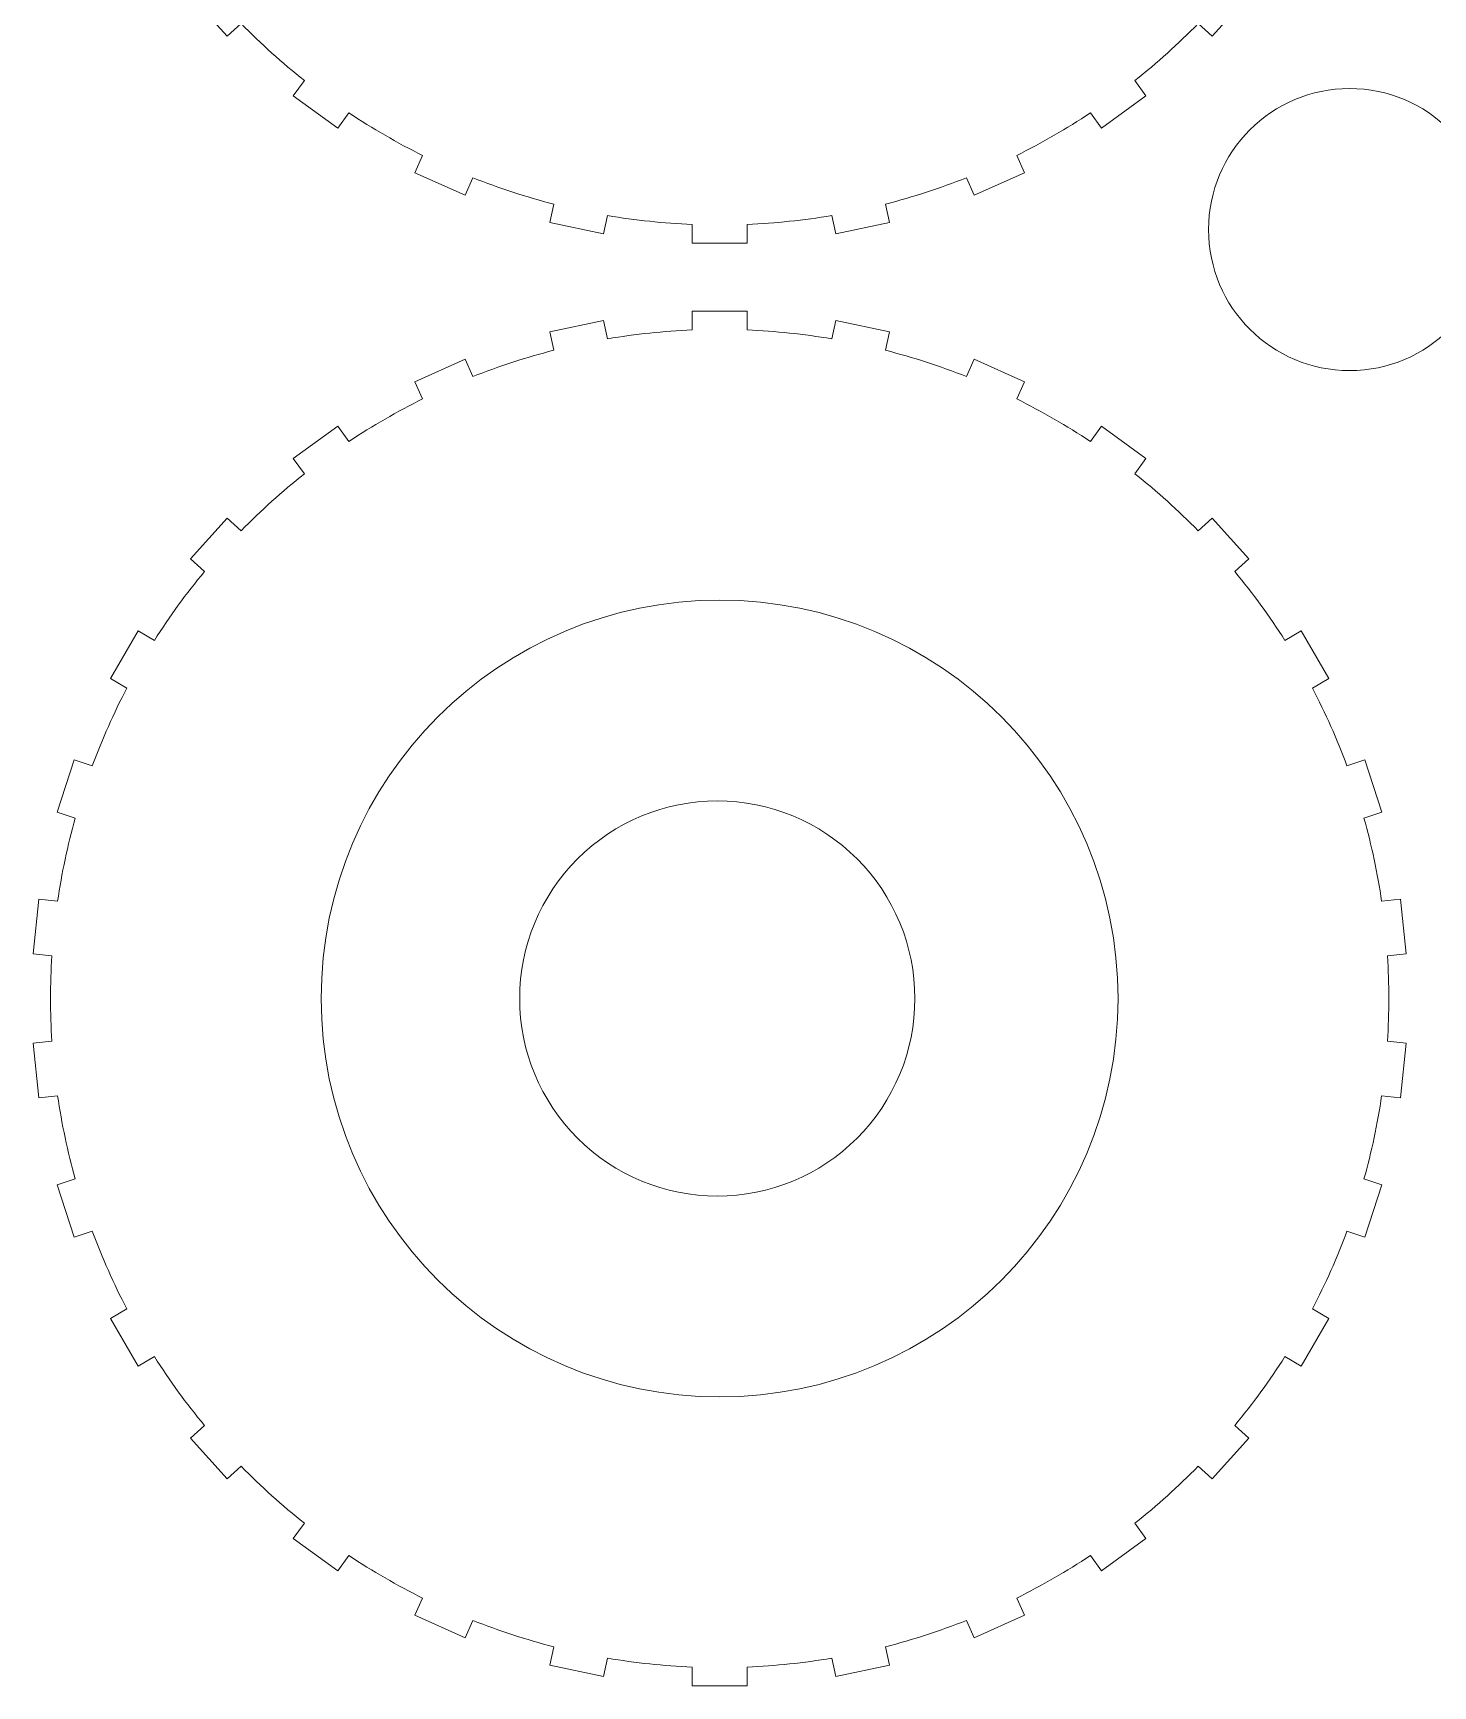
# Model space of a CAD drawing. Header units: centimetres. Extents: x -259 to 261, y 17 to 228.
# Drawn here: x -104.71 to -97.03, y 176.94 to 186.01 of the extents above; entities that cross this region are included whole.
import ezdxf

# ---------------------------------------------------------------- set-up
doc = ezdxf.new("R2010")
doc.units = ezdxf.units.CM
doc.header["$MEASUREMENT"] = 0
doc.layers.add('layer 1', color=7, linetype='Continuous')

msp = doc.modelspace()

# ---------------------------------------------------------------- linework, layer by layer
at = {"layer": 'layer 1', "color": 250, "lineweight": 9}
for points, knots in [([(-98.84669, 191.77554), (-98.84669, 191.77554), (-98.60247, 191.59811), (-98.60247, 191.59811), (-98.60247, 191.59811), (-98.60247, 191.59811), (-98.66344, 191.5142), (-98.66344, 191.5142), (-98.66344, 191.5142), (-98.54126, 191.41752), (-98.42535, 191.31317), (-98.31644, 191.20175), (-98.31644, 191.20175), (-98.31644, 191.20175), (-98.23936, 191.27116), (-98.23936, 191.27116), (-98.23936, 191.27116), (-98.23936, 191.27116), (-98.03737, 191.04683), (-98.03737, 191.04683), (-98.03737, 191.04683), (-98.03737, 191.04683), (-98.11445, 190.97743), (-98.11445, 190.97743), (-98.11445, 190.97743), (-98.01505, 190.85746), (-97.92337, 190.73129), (-97.84, 190.59967), (-97.84, 190.59967), (-97.84, 190.59967), (-97.75017, 190.65153), (-97.75017, 190.65153), (-97.75017, 190.65153), (-97.75017, 190.65153), (-97.59924, 190.39011), (-97.59924, 190.39011), (-97.59924, 190.39011), (-97.59924, 190.39011), (-97.68907, 190.33825), (-97.68907, 190.33825), (-97.68907, 190.33825), (-97.61677, 190.20025), (-97.55334, 190.05776), (-97.49915, 189.91168), (-97.49915, 189.91168), (-97.49915, 189.91168), (-97.4005, 189.94374), (-97.4005, 189.94374), (-97.4005, 189.94374), (-97.4005, 189.94374), (-97.30723, 189.65666), (-97.30723, 189.65666), (-97.30723, 189.65666), (-97.30723, 189.65666), (-97.40587, 189.62461), (-97.40587, 189.62461), (-97.40587, 189.62461), (-97.36386, 189.47457), (-97.33143, 189.32202), (-97.30879, 189.16787), (-97.30879, 189.16787), (-97.30879, 189.16787), (-97.20563, 189.17872), (-97.20563, 189.17872), (-97.20563, 189.17872), (-97.20563, 189.17872), (-97.17408, 188.87851), (-97.17408, 188.87851), (-97.17408, 188.87851), (-97.17408, 188.87851), (-97.27723, 188.86765), (-97.27723, 188.86765), (-97.27723, 188.86765), (-97.26733, 188.71216), (-97.26733, 188.55621), (-97.27723, 188.40073), (-97.27723, 188.40073), (-97.27723, 188.40073), (-97.17408, 188.38989), (-97.17408, 188.38989), (-97.17408, 188.38989), (-97.17408, 188.38989), (-97.20563, 188.08969), (-97.20563, 188.08969), (-97.20563, 188.08969), (-97.20563, 188.08969), (-97.30879, 188.10052), (-97.30879, 188.10052), (-97.30879, 188.10052), (-97.33143, 187.94638), (-97.36386, 187.79383), (-97.40587, 187.6438), (-97.40587, 187.6438), (-97.40587, 187.6438), (-97.30723, 187.61174), (-97.30723, 187.61174), (-97.30723, 187.61174), (-97.30723, 187.61174), (-97.4005, 187.32466), (-97.4005, 187.32466), (-97.4005, 187.32466), (-97.4005, 187.32466), (-97.49915, 187.35671), (-97.49915, 187.35671), (-97.49915, 187.35671), (-97.55334, 187.21065), (-97.61677, 187.06816), (-97.68907, 186.93014), (-97.68907, 186.93014), (-97.68907, 186.93014), (-97.59924, 186.87828), (-97.59924, 186.87828), (-97.59924, 186.87828), (-97.59924, 186.87828), (-97.75017, 186.61687), (-97.75017, 186.61687), (-97.75017, 186.61687), (-97.75017, 186.61687), (-97.84, 186.66873), (-97.84, 186.66873), (-97.84, 186.66873), (-97.92337, 186.53711), (-98.01505, 186.41094), (-98.11445, 186.29098), (-98.11445, 186.29098), (-98.11445, 186.29098), (-98.03737, 186.22157), (-98.03737, 186.22157), (-98.03737, 186.22157), (-98.03737, 186.22157), (-98.23936, 185.99725), (-98.23936, 185.99725), (-98.23936, 185.99725), (-98.23936, 185.99725), (-98.31644, 186.06664), (-98.31644, 186.06664), (-98.31644, 186.06664), (-98.42535, 185.95525), (-98.54126, 185.85088), (-98.66344, 185.75421), (-98.66344, 185.75421), (-98.66344, 185.75421), (-98.60247, 185.67029), (-98.60247, 185.67029), (-98.60247, 185.67029), (-98.60247, 185.67029), (-98.84669, 185.49287), (-98.84669, 185.49287), (-98.84669, 185.49287), (-98.84669, 185.49287), (-98.90765, 185.57678), (-98.90765, 185.57678), (-98.90765, 185.57678), (-99.03735, 185.49046), (-99.17242, 185.41247), (-99.31202, 185.3433), (-99.31202, 185.3433), (-99.31202, 185.3433), (-99.26984, 185.24856), (-99.26984, 185.24856), (-99.26984, 185.24856), (-99.26984, 185.24856), (-99.5456, 185.12578), (-99.5456, 185.12578), (-99.5456, 185.12578), (-99.5456, 185.12578), (-99.58779, 185.22053), (-99.58779, 185.22053), (-99.58779, 185.22053), (-99.7326, 185.16307), (-99.88092, 185.11487), (-100.03186, 185.07624), (-100.03186, 185.07624), (-100.03186, 185.07624), (-100.0103, 184.97479), (-100.0103, 184.97479), (-100.0103, 184.97479), (-100.0103, 184.97479), (-100.30556, 184.91203), (-100.30556, 184.91203), (-100.30556, 184.91203), (-100.30556, 184.91203), (-100.32713, 185.01349), (-100.32713, 185.01349), (-100.32713, 185.01349), (-100.48073, 184.98738), (-100.63584, 184.97108), (-100.79151, 184.96467), (-100.79151, 184.96467), (-100.79151, 184.96467), (-100.79151, 184.86096), (-100.79151, 184.86096), (-100.79151, 184.86096), (-100.79151, 184.86096), (-101.09337, 184.86096), (-101.09337, 184.86096), (-101.09337, 184.86096), (-101.09337, 184.86096), (-101.09337, 184.96467), (-101.09337, 184.96467), (-101.09337, 184.96467), (-101.24904, 184.97108), (-101.40414, 184.98738), (-101.55773, 185.01349), (-101.55773, 185.01349), (-101.55773, 185.01349), (-101.57931, 184.91203), (-101.57931, 184.91203), (-101.57931, 184.91203), (-101.57931, 184.91203), (-101.87457, 184.97479), (-101.87457, 184.97479), (-101.87457, 184.97479), (-101.87457, 184.97479), (-101.85301, 185.07624), (-101.85301, 185.07624), (-101.85301, 185.07624), (-102.00394, 185.11487), (-102.15227, 185.16307), (-102.29708, 185.22053), (-102.29708, 185.22053), (-102.29708, 185.22053), (-102.33928, 185.12578), (-102.33928, 185.12578), (-102.33928, 185.12578), (-102.33928, 185.12578), (-102.61503, 185.24856), (-102.61503, 185.24856), (-102.61503, 185.24856), (-102.61503, 185.24856), (-102.57285, 185.3433), (-102.57285, 185.3433), (-102.57285, 185.3433), (-102.71245, 185.41247), (-102.84753, 185.49046), (-102.97722, 185.57678), (-102.97722, 185.57678), (-102.97722, 185.57678), (-103.03819, 185.49287), (-103.03819, 185.49287), (-103.03819, 185.49287), (-103.03819, 185.49287), (-103.2824, 185.67029), (-103.2824, 185.67029), (-103.2824, 185.67029), (-103.2824, 185.67029), (-103.22144, 185.75421), (-103.22144, 185.75421), (-103.22144, 185.75421), (-103.34361, 185.85088), (-103.45951, 185.95525), (-103.56844, 186.06664), (-103.56844, 186.06664), (-103.56844, 186.06664), (-103.64551, 185.99725), (-103.64551, 185.99725), (-103.64551, 185.99725), (-103.64551, 185.99725), (-103.84749, 186.22157), (-103.84749, 186.22157), (-103.84749, 186.22157), (-103.84749, 186.22157), (-103.77042, 186.29098), (-103.77042, 186.29098), (-103.77042, 186.29098), (-103.86983, 186.41094), (-103.96149, 186.53711), (-104.04487, 186.66873), (-104.04487, 186.66873), (-104.04487, 186.66873), (-104.13471, 186.61687), (-104.13471, 186.61687), (-104.13471, 186.61687), (-104.13471, 186.61687), (-104.28564, 186.87828), (-104.28564, 186.87828), (-104.28564, 186.87828), (-104.28564, 186.87828), (-104.1958, 186.93014), (-104.1958, 186.93014), (-104.1958, 186.93014), (-104.26809, 187.06816), (-104.33153, 187.21065), (-104.38572, 187.35671), (-104.38572, 187.35671), (-104.38572, 187.35671), (-104.48436, 187.32466), (-104.48436, 187.32466), (-104.48436, 187.32466), (-104.48436, 187.32466), (-104.57764, 187.61174), (-104.57764, 187.61174), (-104.57764, 187.61174), (-104.57764, 187.61174), (-104.47901, 187.6438), (-104.47901, 187.6438), (-104.47901, 187.6438), (-104.52102, 187.79383), (-104.55344, 187.94638), (-104.57608, 188.10052), (-104.57608, 188.10052), (-104.57608, 188.10052), (-104.67924, 188.08969), (-104.67924, 188.08969), (-104.67924, 188.08969), (-104.67924, 188.08969), (-104.71079, 188.38989), (-104.71079, 188.38989), (-104.71079, 188.38989), (-104.71079, 188.38989), (-104.60764, 188.40073), (-104.60764, 188.40073), (-104.60764, 188.40073), (-104.61754, 188.55622), (-104.61754, 188.71218), (-104.60764, 188.86767), (-104.60764, 188.86767), (-104.60764, 188.86767), (-104.71079, 188.87851), (-104.71079, 188.87851), (-104.71079, 188.87851), (-104.71079, 188.87851), (-104.67924, 189.17872), (-104.67924, 189.17872), (-104.67924, 189.17872), (-104.67924, 189.17872), (-104.57608, 189.16787), (-104.57608, 189.16787), (-104.57608, 189.16787), (-104.55344, 189.32202), (-104.52102, 189.47457), (-104.47901, 189.62461), (-104.47901, 189.62461), (-104.47901, 189.62461), (-104.57764, 189.65666), (-104.57764, 189.65666), (-104.57764, 189.65666), (-104.57764, 189.65666), (-104.48436, 189.94374), (-104.48436, 189.94374), (-104.48436, 189.94374), (-104.48436, 189.94374), (-104.38572, 189.91168), (-104.38572, 189.91168), (-104.38572, 189.91168), (-104.33153, 190.05776), (-104.26809, 190.20025), (-104.1958, 190.33825), (-104.1958, 190.33825), (-104.1958, 190.33825), (-104.28564, 190.39011), (-104.28564, 190.39011), (-104.28564, 190.39011), (-104.28564, 190.39011), (-104.13471, 190.65153), (-104.13471, 190.65153), (-104.13471, 190.65153), (-104.13471, 190.65153), (-104.04487, 190.59967), (-104.04487, 190.59967), (-104.04487, 190.59967), (-103.96149, 190.73129), (-103.86983, 190.85746), (-103.77042, 190.97743), (-103.77042, 190.97743), (-103.77042, 190.97743), (-103.84749, 191.04683), (-103.84749, 191.04683), (-103.84749, 191.04683), (-103.84749, 191.04683), (-103.64551, 191.27116), (-103.64551, 191.27116), (-103.64551, 191.27116), (-103.64551, 191.27116), (-103.56844, 191.20175), (-103.56844, 191.20175), (-103.56844, 191.20175), (-103.45951, 191.31317), (-103.34361, 191.41752), (-103.22144, 191.5142), (-103.22144, 191.5142), (-103.22144, 191.5142), (-103.2824, 191.59811), (-103.2824, 191.59811), (-103.2824, 191.59811), (-103.2824, 191.59811), (-103.03819, 191.77554), (-103.03819, 191.77554), (-103.03819, 191.77554), (-103.03819, 191.77554), (-102.97722, 191.69163), (-102.97722, 191.69163), (-102.97722, 191.69163), (-102.84753, 191.77794), (-102.71245, 191.85593), (-102.57285, 191.92509), (-102.57285, 191.92509), (-102.57285, 191.92509), (-102.61503, 192.01984), (-102.61503, 192.01984), (-102.61503, 192.01984), (-102.61503, 192.01984), (-102.33928, 192.14263), (-102.33928, 192.14263), (-102.33928, 192.14263), (-102.33928, 192.14263), (-102.29708, 192.04787), (-102.29708, 192.04787), (-102.29708, 192.04787), (-102.15227, 192.10533), (-102.00394, 192.15353), (-101.85301, 192.19215), (-101.85301, 192.19215), (-101.85301, 192.19215), (-101.87457, 192.29362), (-101.87457, 192.29362), (-101.87457, 192.29362), (-101.87457, 192.29362), (-101.57931, 192.35638), (-101.57931, 192.35638), (-101.57931, 192.35638), (-101.57931, 192.35638), (-101.55773, 192.25493), (-101.55773, 192.25493), (-101.55773, 192.25493), (-101.40414, 192.28103), (-101.24904, 192.29732), (-101.09337, 192.30372), (-101.09337, 192.30372), (-101.09337, 192.30372), (-101.09337, 192.40745), (-101.09337, 192.40745), (-101.09337, 192.40745), (-101.09337, 192.40745), (-100.79151, 192.40745), (-100.79151, 192.40745), (-100.79151, 192.40745), (-100.79151, 192.40745), (-100.79151, 192.30372), (-100.79151, 192.30372), (-100.79151, 192.30372), (-100.63584, 192.29732), (-100.48073, 192.28103), (-100.32713, 192.25493), (-100.32713, 192.25493), (-100.32713, 192.25493), (-100.30556, 192.35638), (-100.30556, 192.35638), (-100.30556, 192.35638), (-100.30556, 192.35638), (-100.0103, 192.29362), (-100.0103, 192.29362), (-100.0103, 192.29362), (-100.0103, 192.29362), (-100.03186, 192.19215), (-100.03186, 192.19215), (-100.03186, 192.19215), (-99.88092, 192.15353), (-99.7326, 192.10533), (-99.58779, 192.04787), (-99.58779, 192.04787), (-99.58779, 192.04787), (-99.5456, 192.14263), (-99.5456, 192.14263), (-99.5456, 192.14263), (-99.5456, 192.14263), (-99.26984, 192.01984), (-99.26984, 192.01984), (-99.26984, 192.01984), (-99.26984, 192.01984), (-99.31202, 191.92509), (-99.31202, 191.92509), (-99.31202, 191.92509), (-99.17242, 191.85593), (-99.03735, 191.77794), (-98.90765, 191.69163), (-98.90765, 191.69163), (-98.90765, 191.69163), (-98.84669, 191.77554), (-98.84669, 191.77554)], [0, 0, 0, 0, 0.0082645, 0.0082645, 0.0082645, 0.0082645, 0.0165289, 0.0165289, 0.0165289, 0.0165289, 0.0247934, 0.0247934, 0.0247934, 0.0247934, 0.0330579, 0.0330579, 0.0330579, 0.0330579, 0.0413223, 0.0413223, 0.0413223, 0.0413223, 0.0495868, 0.0495868, 0.0495868, 0.0495868, 0.0578512, 0.0578512, 0.0578512, 0.0578512, 0.0661157, 0.0661157, 0.0661157, 0.0661157, 0.0743802, 0.0743802, 0.0743802, 0.0743802, 0.0826446, 0.0826446, 0.0826446, 0.0826446, 0.0909091, 0.0909091, 0.0909091, 0.0909091, 0.0991736, 0.0991736, 0.0991736, 0.0991736, 0.107438, 0.107438, 0.107438, 0.107438, 0.1157025, 0.1157025, 0.1157025, 0.1157025, 0.1239669, 0.1239669, 0.1239669, 0.1239669, 0.1322314, 0.1322314, 0.1322314, 0.1322314, 0.1404959, 0.1404959, 0.1404959, 0.1404959, 0.1487603, 0.1487603, 0.1487603, 0.1487603, 0.1570248, 0.1570248, 0.1570248, 0.1570248, 0.1652893, 0.1652893, 0.1652893, 0.1652893, 0.1735537, 0.1735537, 0.1735537, 0.1735537, 0.1818182, 0.1818182, 0.1818182, 0.1818182, 0.1900826, 0.1900826, 0.1900826, 0.1900826, 0.1983471, 0.1983471, 0.1983471, 0.1983471, 0.2066116, 0.2066116, 0.2066116, 0.2066116, 0.214876, 0.214876, 0.214876, 0.214876, 0.2231405, 0.2231405, 0.2231405, 0.2231405, 0.231405, 0.231405, 0.231405, 0.231405, 0.2396694, 0.2396694, 0.2396694, 0.2396694, 0.2479339, 0.2479339, 0.2479339, 0.2479339, 0.2561983, 0.2561983, 0.2561983, 0.2561983, 0.2644628, 0.2644628, 0.2644628, 0.2644628, 0.2727273, 0.2727273, 0.2727273, 0.2727273, 0.2809917, 0.2809917, 0.2809917, 0.2809917, 0.2892562, 0.2892562, 0.2892562, 0.2892562, 0.2975207, 0.2975207, 0.2975207, 0.2975207, 0.3057851, 0.3057851, 0.3057851, 0.3057851, 0.3140496, 0.3140496, 0.3140496, 0.3140496, 0.322314, 0.322314, 0.322314, 0.322314, 0.3305785, 0.3305785, 0.3305785, 0.3305785, 0.338843, 0.338843, 0.338843, 0.338843, 0.3471074, 0.3471074, 0.3471074, 0.3471074, 0.3553719, 0.3553719, 0.3553719, 0.3553719, 0.3636364, 0.3636364, 0.3636364, 0.3636364, 0.3719008, 0.3719008, 0.3719008, 0.3719008, 0.3801653, 0.3801653, 0.3801653, 0.3801653, 0.3884298, 0.3884298, 0.3884298, 0.3884298, 0.3966942, 0.3966942, 0.3966942, 0.3966942, 0.4049587, 0.4049587, 0.4049587, 0.4049587, 0.4132231, 0.4132231, 0.4132231, 0.4132231, 0.4214876, 0.4214876, 0.4214876, 0.4214876, 0.4297521, 0.4297521, 0.4297521, 0.4297521, 0.4380165, 0.4380165, 0.4380165, 0.4380165, 0.446281, 0.446281, 0.446281, 0.446281, 0.4545455, 0.4545455, 0.4545455, 0.4545455, 0.4628099, 0.4628099, 0.4628099, 0.4628099, 0.4710744, 0.4710744, 0.4710744, 0.4710744, 0.4793388, 0.4793388, 0.4793388, 0.4793388, 0.4876033, 0.4876033, 0.4876033, 0.4876033, 0.4958678, 0.4958678, 0.4958678, 0.4958678, 0.5041322, 0.5041322, 0.5041322, 0.5041322, 0.5123967, 0.5123967, 0.5123967, 0.5123967, 0.5206612, 0.5206612, 0.5206612, 0.5206612, 0.5289256, 0.5289256, 0.5289256, 0.5289256, 0.5371901, 0.5371901, 0.5371901, 0.5371901, 0.5454545, 0.5454545, 0.5454545, 0.5454545, 0.553719, 0.553719, 0.553719, 0.553719, 0.5619835, 0.5619835, 0.5619835, 0.5619835, 0.5702479, 0.5702479, 0.5702479, 0.5702479, 0.5785124, 0.5785124, 0.5785124, 0.5785124, 0.5867769, 0.5867769, 0.5867769, 0.5867769, 0.5950413, 0.5950413, 0.5950413, 0.5950413, 0.6033058, 0.6033058, 0.6033058, 0.6033058, 0.6115702, 0.6115702, 0.6115702, 0.6115702, 0.6198347, 0.6198347, 0.6198347, 0.6198347, 0.6280992, 0.6280992, 0.6280992, 0.6280992, 0.6363636, 0.6363636, 0.6363636, 0.6363636, 0.6446281, 0.6446281, 0.6446281, 0.6446281, 0.6528926, 0.6528926, 0.6528926, 0.6528926, 0.661157, 0.661157, 0.661157, 0.661157, 0.6694215, 0.6694215, 0.6694215, 0.6694215, 0.677686, 0.677686, 0.677686, 0.677686, 0.6859504, 0.6859504, 0.6859504, 0.6859504, 0.6942149, 0.6942149, 0.6942149, 0.6942149, 0.7024793, 0.7024793, 0.7024793, 0.7024793, 0.7107438, 0.7107438, 0.7107438, 0.7107438, 0.7190083, 0.7190083, 0.7190083, 0.7190083, 0.7272727, 0.7272727, 0.7272727, 0.7272727, 0.7355372, 0.7355372, 0.7355372, 0.7355372, 0.7438017, 0.7438017, 0.7438017, 0.7438017, 0.7520661, 0.7520661, 0.7520661, 0.7520661, 0.7603306, 0.7603306, 0.7603306, 0.7603306, 0.768595, 0.768595, 0.768595, 0.768595, 0.7768595, 0.7768595, 0.7768595, 0.7768595, 0.785124, 0.785124, 0.785124, 0.785124, 0.7933884, 0.7933884, 0.7933884, 0.7933884, 0.8016529, 0.8016529, 0.8016529, 0.8016529, 0.8099174, 0.8099174, 0.8099174, 0.8099174, 0.8181818, 0.8181818, 0.8181818, 0.8181818, 0.8264463, 0.8264463, 0.8264463, 0.8264463, 0.8347107, 0.8347107, 0.8347107, 0.8347107, 0.8429752, 0.8429752, 0.8429752, 0.8429752, 0.8512397, 0.8512397, 0.8512397, 0.8512397, 0.8595041, 0.8595041, 0.8595041, 0.8595041, 0.8677686, 0.8677686, 0.8677686, 0.8677686, 0.8760331, 0.8760331, 0.8760331, 0.8760331, 0.8842975, 0.8842975, 0.8842975, 0.8842975, 0.892562, 0.892562, 0.892562, 0.892562, 0.9008264, 0.9008264, 0.9008264, 0.9008264, 0.9090909, 0.9090909, 0.9090909, 0.9090909, 0.9173554, 0.9173554, 0.9173554, 0.9173554, 0.9256198, 0.9256198, 0.9256198, 0.9256198, 0.9338843, 0.9338843, 0.9338843, 0.9338843, 0.9421488, 0.9421488, 0.9421488, 0.9421488, 0.9504132, 0.9504132, 0.9504132, 0.9504132, 0.9586777, 0.9586777, 0.9586777, 0.9586777, 0.9669421, 0.9669421, 0.9669421, 0.9669421, 0.9752066, 0.9752066, 0.9752066, 0.9752066, 0.9834711, 0.9834711, 0.9834711, 0.9834711, 1, 1, 1, 1]), ([(-96.71088, 184.93634), (-96.71088, 185.36381), (-97.05741, 185.71033), (-97.48488, 185.71034), (-97.48488, 185.71034), (-97.91235, 185.71034), (-98.25888, 185.36381), (-98.25888, 184.93634), (-98.25888, 184.93634), (-98.25888, 184.50887), (-97.91236, 184.16234), (-97.48488, 184.16234), (-97.48488, 184.16234), (-97.05742, 184.16233), (-96.71088, 184.50886), (-96.71088, 184.93634)], [0, 0, 0, 0, 0.2, 0.2, 0.2, 0.2, 0.4, 0.4, 0.4, 0.4, 0.6, 0.6, 0.6, 0.6, 1, 1, 1, 1]), ([(-98.84669, 183.85709), (-98.84669, 183.85709), (-98.60247, 183.67965), (-98.60247, 183.67965), (-98.60247, 183.67965), (-98.60247, 183.67965), (-98.66344, 183.59574), (-98.66344, 183.59574), (-98.66344, 183.59574), (-98.54126, 183.49906), (-98.42535, 183.39471), (-98.31644, 183.28329), (-98.31644, 183.28329), (-98.31644, 183.28329), (-98.23936, 183.35271), (-98.23936, 183.35271), (-98.23936, 183.35271), (-98.23936, 183.35271), (-98.03737, 183.12837), (-98.03737, 183.12837), (-98.03737, 183.12837), (-98.03737, 183.12837), (-98.11445, 183.05897), (-98.11445, 183.05897), (-98.11445, 183.05897), (-98.01505, 182.939), (-97.92337, 182.81283), (-97.84, 182.68122), (-97.84, 182.68122), (-97.84, 182.68122), (-97.75017, 182.73308), (-97.75017, 182.73308), (-97.75017, 182.73308), (-97.75017, 182.73308), (-97.59924, 182.47165), (-97.59924, 182.47165), (-97.59924, 182.47165), (-97.59924, 182.47165), (-97.68907, 182.41979), (-97.68907, 182.41979), (-97.68907, 182.41979), (-97.61677, 182.28179), (-97.55334, 182.13931), (-97.49915, 181.99323), (-97.49915, 181.99323), (-97.49915, 181.99323), (-97.4005, 182.02529), (-97.4005, 182.02529), (-97.4005, 182.02529), (-97.4005, 182.02529), (-97.30723, 181.7382), (-97.30723, 181.7382), (-97.30723, 181.7382), (-97.30723, 181.7382), (-97.40587, 181.70615), (-97.40587, 181.70615), (-97.40587, 181.70615), (-97.36386, 181.55611), (-97.33143, 181.40357), (-97.30879, 181.24941), (-97.30879, 181.24941), (-97.30879, 181.24941), (-97.20563, 181.26027), (-97.20563, 181.26027), (-97.20563, 181.26027), (-97.20563, 181.26027), (-97.17408, 180.96006), (-97.17408, 180.96006), (-97.17408, 180.96006), (-97.17408, 180.96006), (-97.27723, 180.94919), (-97.27723, 180.94919), (-97.27723, 180.94919), (-97.26733, 180.79371), (-97.26733, 180.63775), (-97.27723, 180.48227), (-97.27723, 180.48227), (-97.27723, 180.48227), (-97.17408, 180.47143), (-97.17408, 180.47143), (-97.17408, 180.47143), (-97.17408, 180.47143), (-97.20563, 180.17123), (-97.20563, 180.17123), (-97.20563, 180.17123), (-97.20563, 180.17123), (-97.30879, 180.18207), (-97.30879, 180.18207), (-97.30879, 180.18207), (-97.33143, 180.02792), (-97.36386, 179.87537), (-97.40587, 179.72535), (-97.40587, 179.72535), (-97.40587, 179.72535), (-97.30723, 179.69328), (-97.30723, 179.69328), (-97.30723, 179.69328), (-97.30723, 179.69328), (-97.4005, 179.4062), (-97.4005, 179.4062), (-97.4005, 179.4062), (-97.4005, 179.4062), (-97.49915, 179.43825), (-97.49915, 179.43825), (-97.49915, 179.43825), (-97.55334, 179.29219), (-97.61677, 179.1497), (-97.68907, 179.01168), (-97.68907, 179.01168), (-97.68907, 179.01168), (-97.59924, 178.95983), (-97.59924, 178.95983), (-97.59924, 178.95983), (-97.59924, 178.95983), (-97.75017, 178.69841), (-97.75017, 178.69841), (-97.75017, 178.69841), (-97.75017, 178.69841), (-97.84, 178.75027), (-97.84, 178.75027), (-97.84, 178.75027), (-97.92337, 178.61865), (-98.01505, 178.49248), (-98.11445, 178.37252), (-98.11445, 178.37252), (-98.11445, 178.37252), (-98.03737, 178.30311), (-98.03737, 178.30311), (-98.03737, 178.30311), (-98.03737, 178.30311), (-98.23936, 178.07879), (-98.23936, 178.07879), (-98.23936, 178.07879), (-98.23936, 178.07879), (-98.31644, 178.14818), (-98.31644, 178.14818), (-98.31644, 178.14818), (-98.42535, 178.03679), (-98.54126, 177.93243), (-98.66344, 177.83575), (-98.66344, 177.83575), (-98.66344, 177.83575), (-98.60247, 177.75184), (-98.60247, 177.75184), (-98.60247, 177.75184), (-98.60247, 177.75184), (-98.84669, 177.57441), (-98.84669, 177.57441), (-98.84669, 177.57441), (-98.84669, 177.57441), (-98.90765, 177.65832), (-98.90765, 177.65832), (-98.90765, 177.65832), (-99.03735, 177.572), (-99.17242, 177.49402), (-99.31202, 177.42485), (-99.31202, 177.42485), (-99.31202, 177.42485), (-99.26984, 177.3301), (-99.26984, 177.3301), (-99.26984, 177.3301), (-99.26984, 177.3301), (-99.5456, 177.20732), (-99.5456, 177.20732), (-99.5456, 177.20732), (-99.5456, 177.20732), (-99.58779, 177.30207), (-99.58779, 177.30207), (-99.58779, 177.30207), (-99.7326, 177.24461), (-99.88092, 177.19641), (-100.03186, 177.15778), (-100.03186, 177.15778), (-100.03186, 177.15778), (-100.0103, 177.05633), (-100.0103, 177.05633), (-100.0103, 177.05633), (-100.0103, 177.05633), (-100.30556, 176.99357), (-100.30556, 176.99357), (-100.30556, 176.99357), (-100.30556, 176.99357), (-100.32713, 177.09503), (-100.32713, 177.09503), (-100.32713, 177.09503), (-100.48073, 177.06893), (-100.63584, 177.05262), (-100.79151, 177.04621), (-100.79151, 177.04621), (-100.79151, 177.04621), (-100.79151, 176.9425), (-100.79151, 176.9425), (-100.79151, 176.9425), (-100.79151, 176.9425), (-101.09337, 176.9425), (-101.09337, 176.9425), (-101.09337, 176.9425), (-101.09337, 176.9425), (-101.09337, 177.04621), (-101.09337, 177.04621), (-101.09337, 177.04621), (-101.24904, 177.05262), (-101.40414, 177.06893), (-101.55773, 177.09503), (-101.55773, 177.09503), (-101.55773, 177.09503), (-101.57931, 176.99357), (-101.57931, 176.99357), (-101.57931, 176.99357), (-101.57931, 176.99357), (-101.87457, 177.05633), (-101.87457, 177.05633), (-101.87457, 177.05633), (-101.87457, 177.05633), (-101.85301, 177.15778), (-101.85301, 177.15778), (-101.85301, 177.15778), (-102.00394, 177.19641), (-102.15227, 177.24461), (-102.29708, 177.30207), (-102.29708, 177.30207), (-102.29708, 177.30207), (-102.33928, 177.20732), (-102.33928, 177.20732), (-102.33928, 177.20732), (-102.33928, 177.20732), (-102.61503, 177.3301), (-102.61503, 177.3301), (-102.61503, 177.3301), (-102.61503, 177.3301), (-102.57285, 177.42485), (-102.57285, 177.42485), (-102.57285, 177.42485), (-102.71245, 177.49402), (-102.84753, 177.572), (-102.97722, 177.65832), (-102.97722, 177.65832), (-102.97722, 177.65832), (-103.03819, 177.57441), (-103.03819, 177.57441), (-103.03819, 177.57441), (-103.03819, 177.57441), (-103.2824, 177.75184), (-103.2824, 177.75184), (-103.2824, 177.75184), (-103.2824, 177.75184), (-103.22144, 177.83575), (-103.22144, 177.83575), (-103.22144, 177.83575), (-103.34361, 177.93243), (-103.45951, 178.03679), (-103.56844, 178.14818), (-103.56844, 178.14818), (-103.56844, 178.14818), (-103.64551, 178.07879), (-103.64551, 178.07879), (-103.64551, 178.07879), (-103.64551, 178.07879), (-103.84749, 178.30311), (-103.84749, 178.30311), (-103.84749, 178.30311), (-103.84749, 178.30311), (-103.77042, 178.37252), (-103.77042, 178.37252), (-103.77042, 178.37252), (-103.86983, 178.49248), (-103.96149, 178.61865), (-104.04487, 178.75027), (-104.04487, 178.75027), (-104.04487, 178.75027), (-104.13471, 178.69841), (-104.13471, 178.69841), (-104.13471, 178.69841), (-104.13471, 178.69841), (-104.28564, 178.95983), (-104.28564, 178.95983), (-104.28564, 178.95983), (-104.28564, 178.95983), (-104.1958, 179.01168), (-104.1958, 179.01168), (-104.1958, 179.01168), (-104.26809, 179.1497), (-104.33153, 179.29219), (-104.38572, 179.43825), (-104.38572, 179.43825), (-104.38572, 179.43825), (-104.48436, 179.4062), (-104.48436, 179.4062), (-104.48436, 179.4062), (-104.48436, 179.4062), (-104.57764, 179.69328), (-104.57764, 179.69328), (-104.57764, 179.69328), (-104.57764, 179.69328), (-104.47901, 179.72535), (-104.47901, 179.72535), (-104.47901, 179.72535), (-104.52102, 179.87537), (-104.55344, 180.02792), (-104.57608, 180.18207), (-104.57608, 180.18207), (-104.57608, 180.18207), (-104.67924, 180.17123), (-104.67924, 180.17123), (-104.67924, 180.17123), (-104.67924, 180.17123), (-104.71079, 180.47143), (-104.71079, 180.47143), (-104.71079, 180.47143), (-104.71079, 180.47143), (-104.60764, 180.48227), (-104.60764, 180.48227), (-104.60764, 180.48227), (-104.61754, 180.63776), (-104.61754, 180.79372), (-104.60764, 180.94921), (-104.60764, 180.94921), (-104.60764, 180.94921), (-104.71079, 180.96006), (-104.71079, 180.96006), (-104.71079, 180.96006), (-104.71079, 180.96006), (-104.67924, 181.26027), (-104.67924, 181.26027), (-104.67924, 181.26027), (-104.67924, 181.26027), (-104.57608, 181.24941), (-104.57608, 181.24941), (-104.57608, 181.24941), (-104.55344, 181.40357), (-104.52102, 181.55611), (-104.47901, 181.70615), (-104.47901, 181.70615), (-104.47901, 181.70615), (-104.57764, 181.7382), (-104.57764, 181.7382), (-104.57764, 181.7382), (-104.57764, 181.7382), (-104.48436, 182.02529), (-104.48436, 182.02529), (-104.48436, 182.02529), (-104.48436, 182.02529), (-104.38572, 181.99323), (-104.38572, 181.99323), (-104.38572, 181.99323), (-104.33153, 182.13931), (-104.26809, 182.28179), (-104.1958, 182.41979), (-104.1958, 182.41979), (-104.1958, 182.41979), (-104.28564, 182.47165), (-104.28564, 182.47165), (-104.28564, 182.47165), (-104.28564, 182.47165), (-104.13471, 182.73308), (-104.13471, 182.73308), (-104.13471, 182.73308), (-104.13471, 182.73308), (-104.04487, 182.68122), (-104.04487, 182.68122), (-104.04487, 182.68122), (-103.96149, 182.81283), (-103.86983, 182.939), (-103.77042, 183.05897), (-103.77042, 183.05897), (-103.77042, 183.05897), (-103.84749, 183.12837), (-103.84749, 183.12837), (-103.84749, 183.12837), (-103.84749, 183.12837), (-103.64551, 183.35271), (-103.64551, 183.35271), (-103.64551, 183.35271), (-103.64551, 183.35271), (-103.56844, 183.28329), (-103.56844, 183.28329), (-103.56844, 183.28329), (-103.45951, 183.39471), (-103.34361, 183.49906), (-103.22144, 183.59574), (-103.22144, 183.59574), (-103.22144, 183.59574), (-103.2824, 183.67965), (-103.2824, 183.67965), (-103.2824, 183.67965), (-103.2824, 183.67965), (-103.03819, 183.85709), (-103.03819, 183.85709), (-103.03819, 183.85709), (-103.03819, 183.85709), (-102.97722, 183.77317), (-102.97722, 183.77317), (-102.97722, 183.77317), (-102.84753, 183.85949), (-102.71245, 183.93747), (-102.57285, 184.00663), (-102.57285, 184.00663), (-102.57285, 184.00663), (-102.61503, 184.10139), (-102.61503, 184.10139), (-102.61503, 184.10139), (-102.61503, 184.10139), (-102.33928, 184.22417), (-102.33928, 184.22417), (-102.33928, 184.22417), (-102.33928, 184.22417), (-102.29708, 184.12941), (-102.29708, 184.12941), (-102.29708, 184.12941), (-102.15227, 184.18687), (-102.00394, 184.23507), (-101.85301, 184.2737), (-101.85301, 184.2737), (-101.85301, 184.2737), (-101.87457, 184.37516), (-101.87457, 184.37516), (-101.87457, 184.37516), (-101.87457, 184.37516), (-101.57931, 184.43792), (-101.57931, 184.43792), (-101.57931, 184.43792), (-101.57931, 184.43792), (-101.55773, 184.33647), (-101.55773, 184.33647), (-101.55773, 184.33647), (-101.40414, 184.36257), (-101.24904, 184.37887), (-101.09337, 184.38526), (-101.09337, 184.38526), (-101.09337, 184.38526), (-101.09337, 184.489), (-101.09337, 184.489), (-101.09337, 184.489), (-101.09337, 184.489), (-100.79151, 184.489), (-100.79151, 184.489), (-100.79151, 184.489), (-100.79151, 184.489), (-100.79151, 184.38526), (-100.79151, 184.38526), (-100.79151, 184.38526), (-100.63584, 184.37887), (-100.48073, 184.36257), (-100.32713, 184.33647), (-100.32713, 184.33647), (-100.32713, 184.33647), (-100.30556, 184.43792), (-100.30556, 184.43792), (-100.30556, 184.43792), (-100.30556, 184.43792), (-100.0103, 184.37516), (-100.0103, 184.37516), (-100.0103, 184.37516), (-100.0103, 184.37516), (-100.03186, 184.2737), (-100.03186, 184.2737), (-100.03186, 184.2737), (-99.88092, 184.23507), (-99.7326, 184.18687), (-99.58779, 184.12941), (-99.58779, 184.12941), (-99.58779, 184.12941), (-99.5456, 184.22417), (-99.5456, 184.22417), (-99.5456, 184.22417), (-99.5456, 184.22417), (-99.26984, 184.10139), (-99.26984, 184.10139), (-99.26984, 184.10139), (-99.26984, 184.10139), (-99.31202, 184.00663), (-99.31202, 184.00663), (-99.31202, 184.00663), (-99.17242, 183.93747), (-99.03735, 183.85949), (-98.90765, 183.77317), (-98.90765, 183.77317), (-98.90765, 183.77317), (-98.84669, 183.85709), (-98.84669, 183.85709)], [0, 0, 0, 0, 0.0082645, 0.0082645, 0.0082645, 0.0082645, 0.0165289, 0.0165289, 0.0165289, 0.0165289, 0.0247934, 0.0247934, 0.0247934, 0.0247934, 0.0330579, 0.0330579, 0.0330579, 0.0330579, 0.0413223, 0.0413223, 0.0413223, 0.0413223, 0.0495868, 0.0495868, 0.0495868, 0.0495868, 0.0578512, 0.0578512, 0.0578512, 0.0578512, 0.0661157, 0.0661157, 0.0661157, 0.0661157, 0.0743802, 0.0743802, 0.0743802, 0.0743802, 0.0826446, 0.0826446, 0.0826446, 0.0826446, 0.0909091, 0.0909091, 0.0909091, 0.0909091, 0.0991736, 0.0991736, 0.0991736, 0.0991736, 0.107438, 0.107438, 0.107438, 0.107438, 0.1157025, 0.1157025, 0.1157025, 0.1157025, 0.1239669, 0.1239669, 0.1239669, 0.1239669, 0.1322314, 0.1322314, 0.1322314, 0.1322314, 0.1404959, 0.1404959, 0.1404959, 0.1404959, 0.1487603, 0.1487603, 0.1487603, 0.1487603, 0.1570248, 0.1570248, 0.1570248, 0.1570248, 0.1652893, 0.1652893, 0.1652893, 0.1652893, 0.1735537, 0.1735537, 0.1735537, 0.1735537, 0.1818182, 0.1818182, 0.1818182, 0.1818182, 0.1900826, 0.1900826, 0.1900826, 0.1900826, 0.1983471, 0.1983471, 0.1983471, 0.1983471, 0.2066116, 0.2066116, 0.2066116, 0.2066116, 0.214876, 0.214876, 0.214876, 0.214876, 0.2231405, 0.2231405, 0.2231405, 0.2231405, 0.231405, 0.231405, 0.231405, 0.231405, 0.2396694, 0.2396694, 0.2396694, 0.2396694, 0.2479339, 0.2479339, 0.2479339, 0.2479339, 0.2561983, 0.2561983, 0.2561983, 0.2561983, 0.2644628, 0.2644628, 0.2644628, 0.2644628, 0.2727273, 0.2727273, 0.2727273, 0.2727273, 0.2809917, 0.2809917, 0.2809917, 0.2809917, 0.2892562, 0.2892562, 0.2892562, 0.2892562, 0.2975207, 0.2975207, 0.2975207, 0.2975207, 0.3057851, 0.3057851, 0.3057851, 0.3057851, 0.3140496, 0.3140496, 0.3140496, 0.3140496, 0.322314, 0.322314, 0.322314, 0.322314, 0.3305785, 0.3305785, 0.3305785, 0.3305785, 0.338843, 0.338843, 0.338843, 0.338843, 0.3471074, 0.3471074, 0.3471074, 0.3471074, 0.3553719, 0.3553719, 0.3553719, 0.3553719, 0.3636364, 0.3636364, 0.3636364, 0.3636364, 0.3719008, 0.3719008, 0.3719008, 0.3719008, 0.3801653, 0.3801653, 0.3801653, 0.3801653, 0.3884298, 0.3884298, 0.3884298, 0.3884298, 0.3966942, 0.3966942, 0.3966942, 0.3966942, 0.4049587, 0.4049587, 0.4049587, 0.4049587, 0.4132231, 0.4132231, 0.4132231, 0.4132231, 0.4214876, 0.4214876, 0.4214876, 0.4214876, 0.4297521, 0.4297521, 0.4297521, 0.4297521, 0.4380165, 0.4380165, 0.4380165, 0.4380165, 0.446281, 0.446281, 0.446281, 0.446281, 0.4545455, 0.4545455, 0.4545455, 0.4545455, 0.4628099, 0.4628099, 0.4628099, 0.4628099, 0.4710744, 0.4710744, 0.4710744, 0.4710744, 0.4793388, 0.4793388, 0.4793388, 0.4793388, 0.4876033, 0.4876033, 0.4876033, 0.4876033, 0.4958678, 0.4958678, 0.4958678, 0.4958678, 0.5041322, 0.5041322, 0.5041322, 0.5041322, 0.5123967, 0.5123967, 0.5123967, 0.5123967, 0.5206612, 0.5206612, 0.5206612, 0.5206612, 0.5289256, 0.5289256, 0.5289256, 0.5289256, 0.5371901, 0.5371901, 0.5371901, 0.5371901, 0.5454545, 0.5454545, 0.5454545, 0.5454545, 0.553719, 0.553719, 0.553719, 0.553719, 0.5619835, 0.5619835, 0.5619835, 0.5619835, 0.5702479, 0.5702479, 0.5702479, 0.5702479, 0.5785124, 0.5785124, 0.5785124, 0.5785124, 0.5867769, 0.5867769, 0.5867769, 0.5867769, 0.5950413, 0.5950413, 0.5950413, 0.5950413, 0.6033058, 0.6033058, 0.6033058, 0.6033058, 0.6115702, 0.6115702, 0.6115702, 0.6115702, 0.6198347, 0.6198347, 0.6198347, 0.6198347, 0.6280992, 0.6280992, 0.6280992, 0.6280992, 0.6363636, 0.6363636, 0.6363636, 0.6363636, 0.6446281, 0.6446281, 0.6446281, 0.6446281, 0.6528926, 0.6528926, 0.6528926, 0.6528926, 0.661157, 0.661157, 0.661157, 0.661157, 0.6694215, 0.6694215, 0.6694215, 0.6694215, 0.677686, 0.677686, 0.677686, 0.677686, 0.6859504, 0.6859504, 0.6859504, 0.6859504, 0.6942149, 0.6942149, 0.6942149, 0.6942149, 0.7024793, 0.7024793, 0.7024793, 0.7024793, 0.7107438, 0.7107438, 0.7107438, 0.7107438, 0.7190083, 0.7190083, 0.7190083, 0.7190083, 0.7272727, 0.7272727, 0.7272727, 0.7272727, 0.7355372, 0.7355372, 0.7355372, 0.7355372, 0.7438017, 0.7438017, 0.7438017, 0.7438017, 0.7520661, 0.7520661, 0.7520661, 0.7520661, 0.7603306, 0.7603306, 0.7603306, 0.7603306, 0.768595, 0.768595, 0.768595, 0.768595, 0.7768595, 0.7768595, 0.7768595, 0.7768595, 0.785124, 0.785124, 0.785124, 0.785124, 0.7933884, 0.7933884, 0.7933884, 0.7933884, 0.8016529, 0.8016529, 0.8016529, 0.8016529, 0.8099174, 0.8099174, 0.8099174, 0.8099174, 0.8181818, 0.8181818, 0.8181818, 0.8181818, 0.8264463, 0.8264463, 0.8264463, 0.8264463, 0.8347107, 0.8347107, 0.8347107, 0.8347107, 0.8429752, 0.8429752, 0.8429752, 0.8429752, 0.8512397, 0.8512397, 0.8512397, 0.8512397, 0.8595041, 0.8595041, 0.8595041, 0.8595041, 0.8677686, 0.8677686, 0.8677686, 0.8677686, 0.8760331, 0.8760331, 0.8760331, 0.8760331, 0.8842975, 0.8842975, 0.8842975, 0.8842975, 0.892562, 0.892562, 0.892562, 0.892562, 0.9008264, 0.9008264, 0.9008264, 0.9008264, 0.9090909, 0.9090909, 0.9090909, 0.9090909, 0.9173554, 0.9173554, 0.9173554, 0.9173554, 0.9256198, 0.9256198, 0.9256198, 0.9256198, 0.9338843, 0.9338843, 0.9338843, 0.9338843, 0.9421488, 0.9421488, 0.9421488, 0.9421488, 0.9504132, 0.9504132, 0.9504132, 0.9504132, 0.9586777, 0.9586777, 0.9586777, 0.9586777, 0.9669421, 0.9669421, 0.9669421, 0.9669421, 0.9752066, 0.9752066, 0.9752066, 0.9752066, 0.9834711, 0.9834711, 0.9834711, 0.9834711, 1, 1, 1, 1]), ([(-100.94244, 178.52902), (-102.15014, 178.52902), (-103.12917, 179.50805), (-103.12917, 180.71575), (-103.12917, 180.71575), (-103.12917, 181.92345), (-102.15014, 182.90248), (-100.94244, 182.90248), (-100.94244, 182.90248), (-99.73473, 182.90248), (-98.7557, 181.92345), (-98.7557, 180.71575), (-98.7557, 180.71575), (-98.7557, 179.50805), (-99.73473, 178.52902), (-100.94244, 178.52902)], [0, 0, 0, 0, 0.2, 0.2, 0.2, 0.2, 0.4, 0.4, 0.4, 0.4, 0.6, 0.6, 0.6, 0.6, 1, 1, 1, 1]), ([(-100.95529, 179.6311), (-101.24293, 179.6311), (-101.51878, 179.74539), (-101.72224, 179.94879), (-101.72224, 179.94879), (-101.92563, 180.1522), (-102.03992, 180.42807), (-102.03992, 180.71573), (-102.03992, 180.71573), (-102.03992, 181.0034), (-101.92563, 181.27927), (-101.72224, 181.48268), (-101.72224, 181.48268), (-101.51878, 181.68607), (-101.24293, 181.80034), (-100.95529, 181.80034), (-100.95529, 181.80034), (-100.6676, 181.80034), (-100.39174, 181.68607), (-100.18835, 181.48268), (-100.18835, 181.48268), (-99.9849, 181.27927), (-99.87067, 181.0034), (-99.87067, 180.71573), (-99.87067, 180.71573), (-99.87067, 180.42807), (-99.9849, 180.1522), (-100.18835, 179.94879), (-100.18835, 179.94879), (-100.39174, 179.74539), (-100.6676, 179.6311), (-100.95529, 179.6311)], [0, 0, 0, 0, 0.1111111, 0.1111111, 0.1111111, 0.1111111, 0.2222222, 0.2222222, 0.2222222, 0.2222222, 0.3333333, 0.3333333, 0.3333333, 0.3333333, 0.4444444, 0.4444444, 0.4444444, 0.4444444, 0.5555556, 0.5555556, 0.5555556, 0.5555556, 0.6666667, 0.6666667, 0.6666667, 0.6666667, 0.7777778, 0.7777778, 0.7777778, 0.7777778, 1, 1, 1, 1])]:
    msp.add_open_spline(points, degree=3, knots=knots, dxfattribs=at)

doc.saveas('drawing.dxf')
